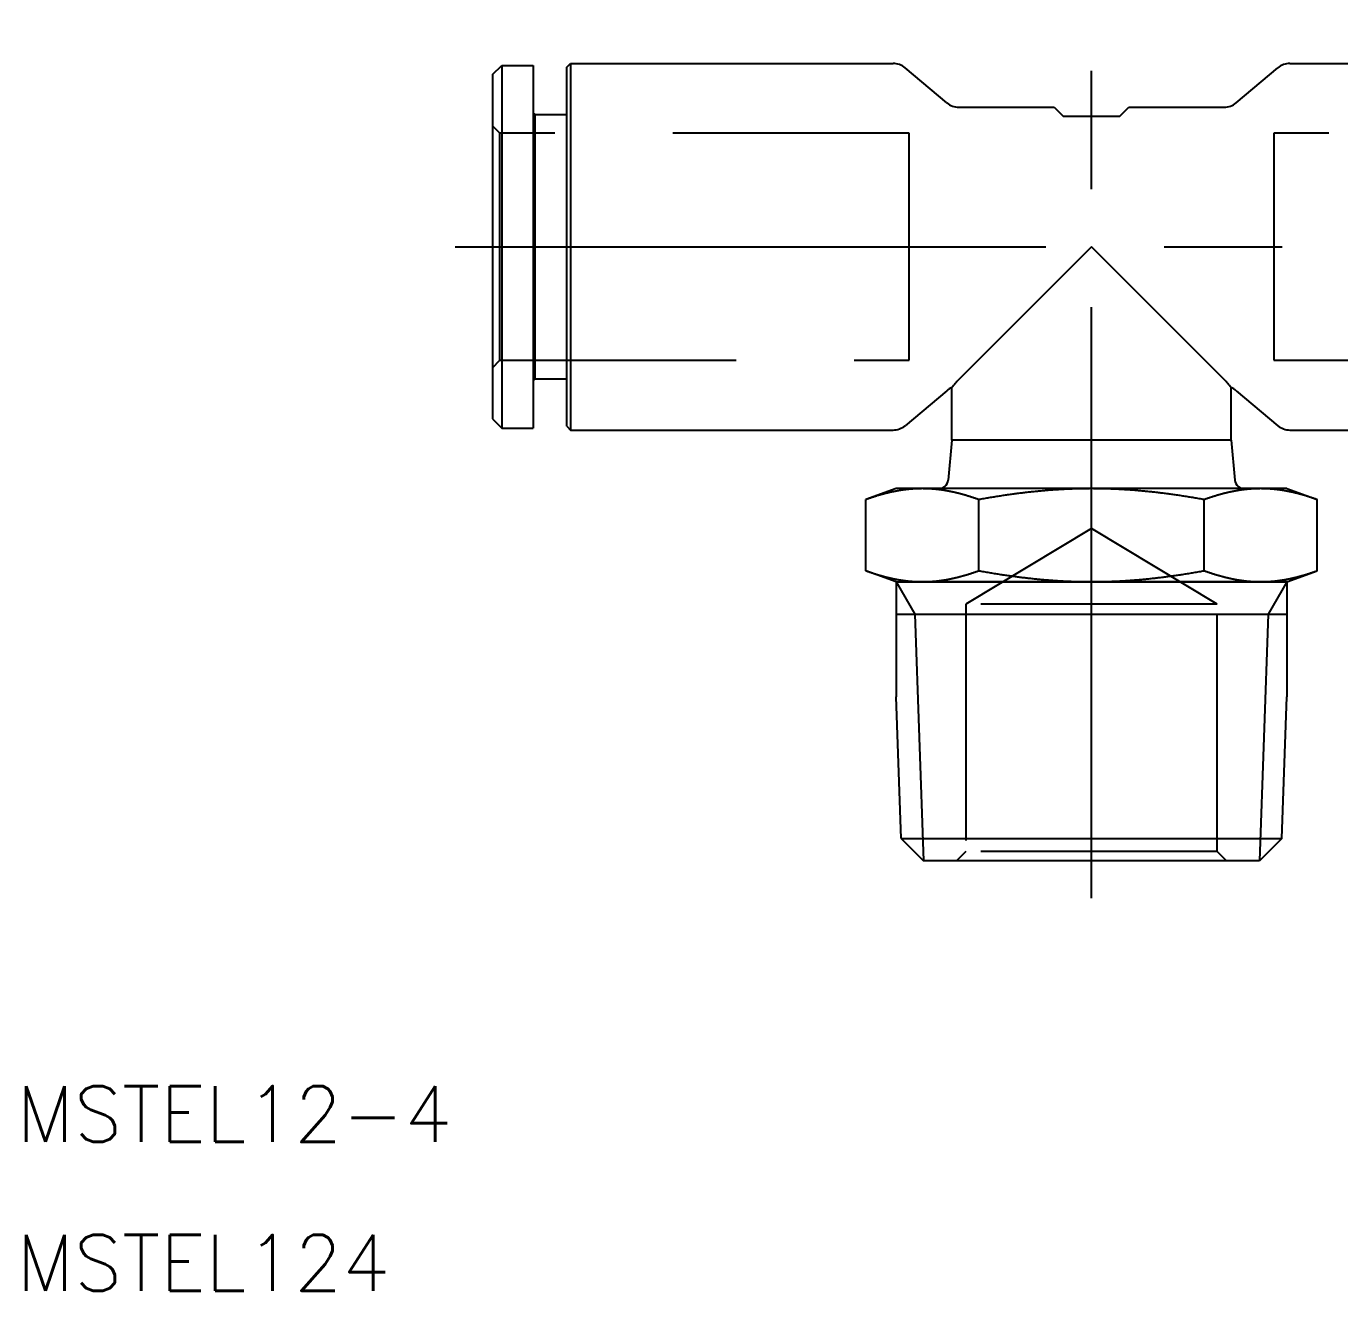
# Model space of a CAD drawing. Extents: x -57 to 65, y -56 to 12.
# Drawn here: x -57.3 to 13.3, y -56.1 to 11.8 of the extents above; entities that cross this region are included whole.
import ezdxf

# ---------------------------------------------------------------- set-up
doc = ezdxf.new("R2010")
doc.units = 0
doc.linetypes.add('CENTER', pattern=[50.8, 31.75, -6.35, 6.35, -6.35])
doc.linetypes.add('DASHED', pattern=[19.05, 12.7, -6.35])
doc.layers.get('0').update_dxf_attribs({"linetype": 'CONTINUOUS'})
doc.layers.add('CENTER', color=1, linetype='CENTER')
doc.styles.get("Standard").update_dxf_attribs({"font": 'txt.shx', "height": 3, "bigfont": 'bigfont.shx'})

msp = doc.modelspace()

# ---------------------------------------------------------------- linework, layer by layer
at = {"color": 7, "linetype": 'CONTINUOUS'}
for p, q in [((-32.2, 9.25), (-31.7, 9.75)), ((-32.2, 9.25), (-32.2, -9.25)), ((-31.7, 9.75), (-31.7, -9.75)), ((-31.7, 9.75), (-30, 9.75)), ((-30, 9.75), (-30, -9.75)), ((-28.2, 9.65), (-28, 9.85)), ((-28.2, -9.65), (-28.2, 9.65)), ((-28, 9.85), (-28, -9.85)), ((-28, 9.85), (-10.664032, 9.85)), ((-7.778839, 7.734026), (-10.021161, 9.615974)), ((7.778839, 7.734026), (10.021161, 9.615974)), ((10.664032, 9.85), (28, 9.85)), ((-29.9, 7.1), (-30, 7.2)), ((-29.9, -7.1), (-29.9, 7.1)), ((-29.9, 7.1), (-28.2, 7.1)), ((-7.135968, 7.5), (-2, 7.5)), ((-2, 7.5), (-1.5, 7)), ((1.5, 7), (2, 7.5)), ((2, 7.5), (7.135968, 7.5)), ((1.5, 7), (-1.5, 7)), ((0, 0), (-7.135968, -7.135968)), ((7.135968, -7.135968), (0, 0)), ((-29.9, -7.1), (-30, -7.2)), ((-29.9, -7.1), (-28.2, -7.1)), ((-7.778839, -7.734026), (-10.021161, -9.615974)), ((-7.5, -10.4), (-7.5, -7.568614)), ((7.5, -10.4), (7.5, -7.568614)), ((7.778839, -7.734026), (10.021161, -9.615974)), ((-32.2, -9.25), (-31.7, -9.75)), ((-31.7, -9.75), (-30, -9.75)), ((-28.2, -9.65), (-28, -9.85)), ((-28, -9.85), (-10.664032, -9.85)), ((10.664032, -9.85), (28, -9.85)), ((-7.5, -10.4), (-7.706525, -12.547856)), ((7.5, -10.4), (-7.5, -10.4)), ((7.5, -10.4), (7.706525, -12.547856)), ((-10.5, -13), (-12.124356, -13.591217)), ((-9.093267, -13), (-10.5, -13)), ((0, -13), (-9.093267, -13)), ((9.093267, -13), (0, -13)), ((10.5, -13), (9.093267, -13)), ((10.5, -13), (12.124356, -13.591217)), ((-12.124356, -17.408783), (-12.124356, -13.591217)), ((-6.062178, -17.408783), (-6.062178, -13.591217)), ((6.062178, -17.408783), (6.062178, -13.591217)), ((12.124356, -17.408783), (12.124356, -13.591217)), ((-10.5, -18), (-12.124356, -17.408783)), ((10.5, -18), (12.124356, -17.408783)), ((-10.5, -18), (-9.093267, -18)), ((-10.5, -18), (-10.5, -24.195684)), ((10.5, -18), (-10.283643, -18)), ((-9.093267, -18), (0, -18)), ((0, -18), (9.093267, -18)), ((9.093267, -18), (10.5, -18)), ((10.5, -18), (10.5, -24.195684)), ((-10.5, -19.743345), (10.5, -19.743345)), ((-10.234593, -31.795954), (-10.5, -24.195684)), ((10.234593, -31.795954), (10.5, -24.195684)), ((-10.234593, -31.795954), (10.234593, -31.795954)), ((-10.234593, -31.795954), (-9.030547, -33)), ((10.234593, -31.795954), (9.030547, -33)), ((9.030547, -33), (-9.030547, -33))]:
    msp.add_line(p, q, dxfattribs=at)
at = {"color": 3, "linetype": 'DASHED'}
for p, q in [((-31.8, 6.1), (-32.2, 6.5)), ((-9.8, 6.1), (-31.8, 6.1)), ((-31.8, -6.1), (-31.8, 6.1)), ((-9.8, -6.1), (-9.8, 6.1)), ((31.8, 6.1), (9.8, 6.1)), ((9.8, 6.1), (9.8, -6.1)), ((-32.2, -6.5), (-31.8, -6.1)), ((-31.8, -6.1), (-9.8, -6.1)), ((9.8, -6.1), (31.8, -6.1)), ((0, -15.144191), (-6.75, -19.2)), ((6.75, -19.2), (0, -15.144191)), ((-6.75, -19.2), (-6.75, -32.5)), ((6.75, -19.2), (-6.75, -19.2)), ((6.75, -32.5), (6.75, -19.2)), ((-6.75, -32.5), (-7.25, -33)), ((6.75, -32.5), (-6.75, -32.5)), ((7.25, -33), (6.75, -32.5))]:
    msp.add_line(p, q, dxfattribs=at)
at = {"color": 3, "linetype": 'CONTINUOUS'}
for p, q in [((-10.5, -18), (-9.493479, -19.743345)), ((10.5, -18), (9.493479, -19.743345)), ((-9.493479, -19.743345), (-9.030547, -33)), ((9.493479, -19.743345), (9.030547, -33))]:
    msp.add_line(p, q, dxfattribs=at)
at = {"color": 7}
for points in [[(-9.09327, -13, 0), (-9.12439, -13.0001, 0), (-9.15548, -13.0003, 0), (-9.18654, -13.0006, 0), (-9.21757, -13.0011, 0), (-9.24858, -13.0017, 0), (-9.27956, -13.0024, 0), (-9.31051, -13.0033, 0), (-9.34145, -13.0043, 0), (-9.37236, -13.0054, 0), (-9.40326, -13.0067, 0), (-9.43413, -13.008, 0), (-9.46499, -13.0096, 0), (-9.49584, -13.0112, 0), (-9.52668, -13.013, 0), (-9.5575, -13.0149, 0), (-9.58832, -13.017, 0), (-9.61912, -13.0191, 0), (-9.64992, -13.0214, 0), (-9.68072, -13.0239, 0), (-9.71151, -13.0264, 0), (-9.7423, -13.0291, 0), (-9.7731, -13.0319, 0), (-9.80389, -13.0349, 0), (-9.83469, -13.0379, 0), (-9.86549, -13.0411, 0), (-9.89629, -13.0444, 0), (-9.92711, -13.0479, 0), (-9.95793, -13.0515, 0), (-9.98877, -13.0552, 0), (-10.0196, -13.059, 0), (-10.0505, -13.063, 0), (-10.0814, -13.0671, 0), (-10.1122, -13.0713, 0), (-10.1432, -13.0757, 0), (-10.1741, -13.0801, 0), (-10.205, -13.0848, 0), (-10.236, -13.0895, 0), (-10.267, -13.0943, 0), (-10.298, -13.0993, 0), (-10.3291, -13.1045, 0), (-10.3602, -13.1097, 0), (-10.3913, -13.1151, 0), (-10.4224, -13.1206, 0), (-10.4536, -13.1262, 0), (-10.4848, -13.132, 0), (-10.5161, -13.1379, 0), (-10.5474, -13.1439, 0), (-10.5787, -13.15, 0), (-10.61, -13.1563, 0), (-10.6415, -13.1627, 0), (-10.6729, -13.1692, 0), (-10.7044, -13.1759, 0), (-10.736, -13.1827, 0), (-10.7675, -13.1896, 0), (-10.7992, -13.1967, 0), (-10.8309, -13.2039, 0), (-10.8626, -13.2112, 0), (-10.8944, -13.2187, 0), (-10.9263, -13.2262, 0), (-10.9582, -13.234, 0), (-10.9902, -13.2418, 0), (-11.0222, -13.2498, 0), (-11.0543, -13.2579, 0), (-11.0865, -13.2662, 0), (-11.1187, -13.2746, 0), (-11.151, -13.2831, 0), (-11.1834, -13.2917, 0), (-11.2158, -13.3005, 0), (-11.2483, -13.3095, 0), (-11.2809, -13.3185, 0), (-11.3136, -13.3277, 0), (-11.3463, -13.3371, 0), (-11.3791, -13.3465, 0), (-11.412, -13.3562, 0), (-11.445, -13.3659, 0), (-11.478, -13.3758, 0), (-11.5112, -13.3858, 0), (-11.5444, -13.396, 0), (-11.5777, -13.4063, 0), (-11.6112, -13.4168, 0), (-11.6447, -13.4274, 0), (-11.6783, -13.4381, 0), (-11.7119, -13.449, 0), (-11.7457, -13.4601, 0), (-11.7796, -13.4712, 0), (-11.8136, -13.4826, 0), (-11.8477, -13.494, 0), (-11.8819, -13.5057, 0), (-11.9162, -13.5174, 0), (-11.9506, -13.5294, 0), (-11.9851, -13.5414, 0), (-12.0198, -13.5536, 0), (-12.0545, -13.566, 0), (-12.0894, -13.5785, 0), (-12.1244, -13.5912, 0)], [(-6.06218, -13.5912, 0), (-6.09716, -13.5785, 0), (-6.13202, -13.566, 0), (-6.16677, -13.5536, 0), (-6.2014, -13.5414, 0), (-6.23592, -13.5294, 0), (-6.27033, -13.5174, 0), (-6.30463, -13.5057, 0), (-6.33883, -13.494, 0), (-6.37292, -13.4826, 0), (-6.40691, -13.4712, 0), (-6.4408, -13.4601, 0), (-6.47459, -13.449, 0), (-6.50828, -13.4381, 0), (-6.54188, -13.4274, 0), (-6.57538, -13.4168, 0), (-6.60879, -13.4063, 0), (-6.64211, -13.396, 0), (-6.67534, -13.3858, 0), (-6.70848, -13.3758, 0), (-6.74154, -13.3659, 0), (-6.77452, -13.3562, 0), (-6.80741, -13.3465, 0), (-6.84022, -13.3371, 0), (-6.87296, -13.3277, 0), (-6.90562, -13.3185, 0), (-6.9382, -13.3095, 0), (-6.97071, -13.3005, 0), (-7.00314, -13.2917, 0), (-7.03551, -13.2831, 0), (-7.06781, -13.2746, 0), (-7.10004, -13.2662, 0), (-7.1322, -13.2579, 0), (-7.1643, -13.2498, 0), (-7.19634, -13.2418, 0), (-7.22832, -13.234, 0), (-7.26024, -13.2262, 0), (-7.29209, -13.2187, 0), (-7.3239, -13.2112, 0), (-7.35565, -13.2039, 0), (-7.38734, -13.1967, 0), (-7.41899, -13.1896, 0), (-7.45058, -13.1827, 0), (-7.48213, -13.1759, 0), (-7.51362, -13.1692, 0), (-7.54508, -13.1627, 0), (-7.57649, -13.1563, 0), (-7.60785, -13.15, 0), (-7.63918, -13.1439, 0), (-7.67046, -13.1379, 0), (-7.70171, -13.132, 0), (-7.73292, -13.1262, 0), (-7.7641, -13.1206, 0), (-7.79525, -13.1151, 0), (-7.82636, -13.1097, 0), (-7.85744, -13.1045, 0), (-7.88849, -13.0993, 0), (-7.91952, -13.0943, 0), (-7.95052, -13.0895, 0), (-7.98149, -13.0848, 0), (-8.01244, -13.0801, 0), (-8.04338, -13.0757, 0), (-8.07429, -13.0713, 0), (-8.10518, -13.0671, 0), (-8.13606, -13.063, 0), (-8.16692, -13.059, 0), (-8.19776, -13.0552, 0), (-8.2286, -13.0515, 0), (-8.25942, -13.0479, 0), (-8.29024, -13.0444, 0), (-8.32105, -13.0411, 0), (-8.35185, -13.0379, 0), (-8.38264, -13.0349, 0), (-8.41344, -13.0319, 0), (-8.44423, -13.0291, 0), (-8.47502, -13.0264, 0), (-8.50581, -13.0239, 0), (-8.53661, -13.0214, 0), (-8.56741, -13.0191, 0), (-8.59822, -13.017, 0), (-8.62903, -13.0149, 0), (-8.65986, -13.013, 0), (-8.69069, -13.0112, 0), (-8.72154, -13.0096, 0), (-8.7524, -13.008, 0), (-8.78328, -13.0067, 0), (-8.81417, -13.0054, 0), (-8.84509, -13.0043, 0), (-8.87602, -13.0033, 0), (-8.90698, -13.0024, 0), (-8.93796, -13.0017, 0), (-8.96896, -13.0011, 0), (-8.99999, -13.0006, 0), (-9.03105, -13.0003, 0), (-9.06214, -13.0001, 0), (-9.09327, -13, 0)], [(0, -13, 0), (-0.062246, -13.0001, 0), (-0.124428, -13.0003, 0), (-0.186549, -13.0006, 0), (-0.248613, -13.0011, 0), (-0.310623, -13.0017, 0), (-0.372582, -13.0024, 0), (-0.434494, -13.0033, 0), (-0.496361, -13.0043, 0), (-0.558188, -13.0054, 0), (-0.619977, -13.0067, 0), (-0.681731, -13.008, 0), (-0.743454, -13.0096, 0), (-0.805149, -13.0112, 0), (-0.866819, -13.013, 0), (-0.928467, -13.0149, 0), (-0.990097, -13.017, 0), (-1.05171, -13.0191, 0), (-1.11331, -13.0214, 0), (-1.17491, -13.0239, 0), (-1.23649, -13.0264, 0), (-1.29808, -13.0291, 0), (-1.35966, -13.0319, 0), (-1.42125, -13.0349, 0), (-1.48284, -13.0379, 0), (-1.54444, -13.0411, 0), (-1.60606, -13.0444, 0), (-1.66769, -13.0479, 0), (-1.72933, -13.0515, 0), (-1.791, -13.0552, 0), (-1.8527, -13.059, 0), (-1.91442, -13.063, 0), (-1.97617, -13.0671, 0), (-2.03796, -13.0713, 0), (-2.09978, -13.0757, 0), (-2.16164, -13.0801, 0), (-2.22355, -13.0848, 0), (-2.2855, -13.0895, 0), (-2.3475, -13.0943, 0), (-2.40955, -13.0993, 0), (-2.47166, -13.1045, 0), (-2.53382, -13.1097, 0), (-2.59604, -13.1151, 0), (-2.65833, -13.1206, 0), (-2.72068, -13.1262, 0), (-2.78311, -13.132, 0), (-2.8456, -13.1379, 0), (-2.90818, -13.1439, 0), (-2.97083, -13.15, 0), (-3.03356, -13.1563, 0), (-3.09638, -13.1627, 0), (-3.15929, -13.1692, 0), (-3.22228, -13.1759, 0), (-3.28537, -13.1827, 0), (-3.34856, -13.1896, 0), (-3.41185, -13.1967, 0), (-3.47524, -13.2039, 0), (-3.53874, -13.2112, 0), (-3.60234, -13.2187, 0), (-3.66606, -13.2262, 0), (-3.7299, -13.234, 0), (-3.79385, -13.2418, 0), (-3.85793, -13.2498, 0), (-3.92213, -13.2579, 0), (-3.98646, -13.2662, 0), (-4.05092, -13.2746, 0), (-4.11551, -13.2831, 0), (-4.18024, -13.2917, 0), (-4.24512, -13.3005, 0), (-4.31013, -13.3095, 0), (-4.3753, -13.3185, 0), (-4.44061, -13.3277, 0), (-4.50608, -13.3371, 0), (-4.57171, -13.3465, 0), (-4.6375, -13.3562, 0), (-4.70345, -13.3659, 0), (-4.76957, -13.3758, 0), (-4.83586, -13.3858, 0), (-4.90232, -13.396, 0), (-4.96896, -13.4063, 0), (-5.03578, -13.4168, 0), (-5.10278, -13.4274, 0), (-5.16998, -13.4381, 0), (-5.23736, -13.449, 0), (-5.30494, -13.4601, 0), (-5.37271, -13.4712, 0), (-5.44069, -13.4826, 0), (-5.50888, -13.494, 0), (-5.57727, -13.5057, 0), (-5.64587, -13.5174, 0), (-5.7147, -13.5294, 0), (-5.78374, -13.5414, 0), (-5.853, -13.5536, 0), (-5.9225, -13.566, 0), (-5.99222, -13.5785, 0), (-6.06218, -13.5912, 0)], [(6.06218, -13.5912, 0), (5.99222, -13.5785, 0), (5.9225, -13.566, 0), (5.853, -13.5536, 0), (5.78374, -13.5414, 0), (5.7147, -13.5294, 0), (5.64587, -13.5174, 0), (5.57727, -13.5057, 0), (5.50888, -13.494, 0), (5.44069, -13.4826, 0), (5.37271, -13.4712, 0), (5.30494, -13.4601, 0), (5.23736, -13.449, 0), (5.16998, -13.4381, 0), (5.10278, -13.4274, 0), (5.03578, -13.4168, 0), (4.96896, -13.4063, 0), (4.90232, -13.396, 0), (4.83586, -13.3858, 0), (4.76957, -13.3758, 0), (4.70345, -13.3659, 0), (4.6375, -13.3562, 0), (4.57171, -13.3465, 0), (4.50608, -13.3371, 0), (4.44061, -13.3277, 0), (4.3753, -13.3185, 0), (4.31013, -13.3095, 0), (4.24512, -13.3005, 0), (4.18024, -13.2917, 0), (4.11551, -13.2831, 0), (4.05092, -13.2746, 0), (3.98646, -13.2662, 0), (3.92213, -13.2579, 0), (3.85793, -13.2498, 0), (3.79385, -13.2418, 0), (3.7299, -13.234, 0), (3.66606, -13.2262, 0), (3.60234, -13.2187, 0), (3.53874, -13.2112, 0), (3.47524, -13.2039, 0), (3.41185, -13.1967, 0), (3.34856, -13.1896, 0), (3.28537, -13.1827, 0), (3.22228, -13.1759, 0), (3.15929, -13.1692, 0), (3.09638, -13.1627, 0), (3.03356, -13.1563, 0), (2.97083, -13.15, 0), (2.90818, -13.1439, 0), (2.8456, -13.1379, 0), (2.78311, -13.132, 0), (2.72068, -13.1262, 0), (2.65833, -13.1206, 0), (2.59604, -13.1151, 0), (2.53382, -13.1097, 0), (2.47166, -13.1045, 0), (2.40955, -13.0993, 0), (2.3475, -13.0943, 0), (2.2855, -13.0895, 0), (2.22355, -13.0848, 0), (2.16164, -13.0801, 0), (2.09978, -13.0757, 0), (2.03796, -13.0713, 0), (1.97617, -13.0671, 0), (1.91442, -13.063, 0), (1.8527, -13.059, 0), (1.791, -13.0552, 0), (1.72933, -13.0515, 0), (1.66769, -13.0479, 0), (1.60606, -13.0444, 0), (1.54444, -13.0411, 0), (1.48284, -13.0379, 0), (1.42125, -13.0349, 0), (1.35966, -13.0319, 0), (1.29808, -13.0291, 0), (1.23649, -13.0264, 0), (1.17491, -13.0239, 0), (1.11331, -13.0214, 0), (1.05171, -13.0191, 0), (0.990097, -13.017, 0), (0.928467, -13.0149, 0), (0.866819, -13.013, 0), (0.805149, -13.0112, 0), (0.743454, -13.0096, 0), (0.681731, -13.008, 0), (0.619977, -13.0067, 0), (0.558188, -13.0054, 0), (0.496361, -13.0043, 0), (0.434494, -13.0033, 0), (0.372582, -13.0024, 0), (0.310623, -13.0017, 0), (0.248613, -13.0011, 0), (0.186549, -13.0006, 0), (0.124428, -13.0003, 0), (0.062246, -13.0001, 0), (0, -13, 0)], [(9.09327, -13, 0), (9.06214, -13.0001, 0), (9.03105, -13.0003, 0), (8.99999, -13.0006, 0), (8.96896, -13.0011, 0), (8.93796, -13.0017, 0), (8.90698, -13.0024, 0), (8.87602, -13.0033, 0), (8.84509, -13.0043, 0), (8.81417, -13.0054, 0), (8.78328, -13.0067, 0), (8.7524, -13.008, 0), (8.72154, -13.0096, 0), (8.69069, -13.0112, 0), (8.65986, -13.013, 0), (8.62903, -13.0149, 0), (8.59822, -13.017, 0), (8.56741, -13.0191, 0), (8.53661, -13.0214, 0), (8.50581, -13.0239, 0), (8.47502, -13.0264, 0), (8.44423, -13.0291, 0), (8.41344, -13.0319, 0), (8.38264, -13.0349, 0), (8.35185, -13.0379, 0), (8.32105, -13.0411, 0), (8.29024, -13.0444, 0), (8.25942, -13.0479, 0), (8.2286, -13.0515, 0), (8.19776, -13.0552, 0), (8.16692, -13.059, 0), (8.13606, -13.063, 0), (8.10518, -13.0671, 0), (8.07429, -13.0713, 0), (8.04338, -13.0757, 0), (8.01244, -13.0801, 0), (7.98149, -13.0848, 0), (7.95052, -13.0895, 0), (7.91952, -13.0943, 0), (7.88849, -13.0993, 0), (7.85744, -13.1045, 0), (7.82636, -13.1097, 0), (7.79525, -13.1151, 0), (7.7641, -13.1206, 0), (7.73292, -13.1262, 0), (7.70171, -13.132, 0), (7.67046, -13.1379, 0), (7.63918, -13.1439, 0), (7.60785, -13.15, 0), (7.57649, -13.1563, 0), (7.54508, -13.1627, 0), (7.51362, -13.1692, 0), (7.48213, -13.1759, 0), (7.45058, -13.1827, 0), (7.41899, -13.1896, 0), (7.38734, -13.1967, 0), (7.35565, -13.2039, 0), (7.3239, -13.2112, 0), (7.29209, -13.2187, 0), (7.26024, -13.2262, 0), (7.22832, -13.234, 0), (7.19634, -13.2418, 0), (7.1643, -13.2498, 0), (7.1322, -13.2579, 0), (7.10004, -13.2662, 0), (7.06781, -13.2746, 0), (7.03551, -13.2831, 0), (7.00314, -13.2917, 0), (6.97071, -13.3005, 0), (6.9382, -13.3095, 0), (6.90562, -13.3185, 0), (6.87296, -13.3277, 0), (6.84022, -13.3371, 0), (6.80741, -13.3465, 0), (6.77452, -13.3562, 0), (6.74154, -13.3659, 0), (6.70848, -13.3758, 0), (6.67534, -13.3858, 0), (6.64211, -13.396, 0), (6.60879, -13.4063, 0), (6.57538, -13.4168, 0), (6.54188, -13.4274, 0), (6.50828, -13.4381, 0), (6.47459, -13.449, 0), (6.4408, -13.4601, 0), (6.40691, -13.4712, 0), (6.37292, -13.4826, 0), (6.33883, -13.494, 0), (6.30463, -13.5057, 0), (6.27033, -13.5174, 0), (6.23592, -13.5294, 0), (6.2014, -13.5414, 0), (6.16677, -13.5536, 0), (6.13202, -13.566, 0), (6.09716, -13.5785, 0), (6.06218, -13.5912, 0)], [(12.1244, -13.5912, 0), (12.0894, -13.5785, 0), (12.0545, -13.566, 0), (12.0198, -13.5536, 0), (11.9851, -13.5414, 0), (11.9506, -13.5294, 0), (11.9162, -13.5174, 0), (11.8819, -13.5057, 0), (11.8477, -13.494, 0), (11.8136, -13.4826, 0), (11.7796, -13.4712, 0), (11.7457, -13.4601, 0), (11.7119, -13.449, 0), (11.6783, -13.4381, 0), (11.6447, -13.4274, 0), (11.6112, -13.4168, 0), (11.5777, -13.4063, 0), (11.5444, -13.396, 0), (11.5112, -13.3858, 0), (11.478, -13.3758, 0), (11.445, -13.3659, 0), (11.412, -13.3562, 0), (11.3791, -13.3465, 0), (11.3463, -13.3371, 0), (11.3136, -13.3277, 0), (11.2809, -13.3185, 0), (11.2483, -13.3095, 0), (11.2158, -13.3005, 0), (11.1834, -13.2917, 0), (11.151, -13.2831, 0), (11.1187, -13.2746, 0), (11.0865, -13.2662, 0), (11.0543, -13.2579, 0), (11.0222, -13.2498, 0), (10.9902, -13.2418, 0), (10.9582, -13.234, 0), (10.9263, -13.2262, 0), (10.8944, -13.2187, 0), (10.8626, -13.2112, 0), (10.8309, -13.2039, 0), (10.7992, -13.1967, 0), (10.7675, -13.1896, 0), (10.736, -13.1827, 0), (10.7044, -13.1759, 0), (10.6729, -13.1692, 0), (10.6415, -13.1627, 0), (10.61, -13.1563, 0), (10.5787, -13.15, 0), (10.5474, -13.1439, 0), (10.5161, -13.1379, 0), (10.4848, -13.132, 0), (10.4536, -13.1262, 0), (10.4224, -13.1206, 0), (10.3913, -13.1151, 0), (10.3602, -13.1097, 0), (10.3291, -13.1045, 0), (10.298, -13.0993, 0), (10.267, -13.0943, 0), (10.236, -13.0895, 0), (10.205, -13.0848, 0), (10.1741, -13.0801, 0), (10.1432, -13.0757, 0), (10.1122, -13.0713, 0), (10.0814, -13.0671, 0), (10.0505, -13.063, 0), (10.0196, -13.059, 0), (9.98877, -13.0552, 0), (9.95793, -13.0515, 0), (9.92711, -13.0479, 0), (9.89629, -13.0444, 0), (9.86549, -13.0411, 0), (9.83469, -13.0379, 0), (9.80389, -13.0349, 0), (9.7731, -13.0319, 0), (9.7423, -13.0291, 0), (9.71151, -13.0264, 0), (9.68072, -13.0239, 0), (9.64992, -13.0214, 0), (9.61912, -13.0191, 0), (9.58832, -13.017, 0), (9.5575, -13.0149, 0), (9.52668, -13.013, 0), (9.49584, -13.0112, 0), (9.46499, -13.0096, 0), (9.43413, -13.008, 0), (9.40326, -13.0067, 0), (9.37236, -13.0054, 0), (9.34145, -13.0043, 0), (9.31051, -13.0033, 0), (9.27956, -13.0024, 0), (9.24858, -13.0017, 0), (9.21757, -13.0011, 0), (9.18654, -13.0006, 0), (9.15548, -13.0003, 0), (9.12439, -13.0001, 0), (9.09327, -13, 0)], [(-12.1244, -17.4088, 0), (-12.0891, -17.4216, 0), (-12.0539, -17.4342, 0), (-12.0189, -17.4467, 0), (-11.9839, -17.459, 0), (-11.9491, -17.4712, 0), (-11.9145, -17.4832, 0), (-11.8799, -17.495, 0), (-11.8455, -17.5067, 0), (-11.8111, -17.5183, 0), (-11.7769, -17.5297, 0), (-11.7428, -17.5409, 0), (-11.7088, -17.552, 0), (-11.6749, -17.5629, 0), (-11.6411, -17.5737, 0), (-11.6074, -17.5844, 0), (-11.5738, -17.5949, 0), (-11.5403, -17.6053, 0), (-11.5069, -17.6155, 0), (-11.4735, -17.6256, 0), (-11.4403, -17.6355, 0), (-11.4072, -17.6453, 0), (-11.3741, -17.6549, 0), (-11.3412, -17.6644, 0), (-11.3083, -17.6738, 0), (-11.2755, -17.683, 0), (-11.2428, -17.6921, 0), (-11.2102, -17.701, 0), (-11.1777, -17.7098, 0), (-11.1452, -17.7185, 0), (-11.1128, -17.727, 0), (-11.0805, -17.7354, 0), (-11.0482, -17.7436, 0), (-11.016, -17.7518, 0), (-10.9839, -17.7597, 0), (-10.9519, -17.7676, 0), (-10.9199, -17.7753, 0), (-10.888, -17.7829, 0), (-10.8562, -17.7903, 0), (-10.8244, -17.7976, 0), (-10.7926, -17.8048, 0), (-10.761, -17.8118, 0), (-10.7293, -17.8187, 0), (-10.6978, -17.8255, 0), (-10.6663, -17.8321, 0), (-10.6348, -17.8387, 0), (-10.6034, -17.845, 0), (-10.572, -17.8513, 0), (-10.5407, -17.8574, 0), (-10.5094, -17.8634, 0), (-10.4782, -17.8693, 0), (-10.447, -17.875, 0), (-10.4159, -17.8806, 0), (-10.3848, -17.8861, 0), (-10.3537, -17.8914, 0), (-10.3227, -17.8966, 0), (-10.2917, -17.9017, 0), (-10.2607, -17.9067, 0), (-10.2298, -17.9115, 0), (-10.1989, -17.9162, 0), (-10.168, -17.9207, 0), (-10.1371, -17.9252, 0), (-10.1063, -17.9295, 0), (-10.0755, -17.9337, 0), (-10.0447, -17.9377, 0), (-10.014, -17.9417, 0), (-9.98322, -17.9455, 0), (-9.9525, -17.9492, 0), (-9.92179, -17.9527, 0), (-9.8911, -17.9561, 0), (-9.86042, -17.9594, 0), (-9.82976, -17.9626, 0), (-9.7991, -17.9656, 0), (-9.76845, -17.9685, 0), (-9.73781, -17.9713, 0), (-9.70718, -17.974, 0), (-9.67655, -17.9765, 0), (-9.64592, -17.9789, 0), (-9.61529, -17.9812, 0), (-9.58466, -17.9833, 0), (-9.55403, -17.9853, 0), (-9.5234, -17.9872, 0), (-9.49276, -17.989, 0), (-9.46211, -17.9906, 0), (-9.43146, -17.9921, 0), (-9.40079, -17.9934, 0), (-9.37012, -17.9947, 0), (-9.33943, -17.9958, 0), (-9.30873, -17.9968, 0), (-9.27801, -17.9976, 0), (-9.24727, -17.9984, 0), (-9.21652, -17.9989, 0), (-9.18574, -17.9994, 0), (-9.15494, -17.9997, 0), (-9.12412, -17.9999, 0), (-9.09327, -18, 0)], [(-9.09327, -18, 0), (-9.06242, -17.9999, 0), (-9.03159, -17.9997, 0), (-9.0008, -17.9994, 0), (-8.97002, -17.9989, 0), (-8.93926, -17.9984, 0), (-8.90853, -17.9976, 0), (-8.87781, -17.9968, 0), (-8.8471, -17.9958, 0), (-8.81642, -17.9947, 0), (-8.78574, -17.9934, 0), (-8.75508, -17.9921, 0), (-8.72442, -17.9906, 0), (-8.69378, -17.989, 0), (-8.66314, -17.9872, 0), (-8.6325, -17.9853, 0), (-8.60187, -17.9833, 0), (-8.57124, -17.9812, 0), (-8.54062, -17.9789, 0), (-8.50999, -17.9765, 0), (-8.47936, -17.974, 0), (-8.44872, -17.9713, 0), (-8.41808, -17.9685, 0), (-8.38743, -17.9656, 0), (-8.35678, -17.9626, 0), (-8.32611, -17.9594, 0), (-8.29543, -17.9561, 0), (-8.26474, -17.9527, 0), (-8.23403, -17.9492, 0), (-8.20331, -17.9455, 0), (-8.17257, -17.9417, 0), (-8.14181, -17.9377, 0), (-8.11103, -17.9337, 0), (-8.08023, -17.9295, 0), (-8.0494, -17.9252, 0), (-8.01855, -17.9207, 0), (-7.98768, -17.9162, 0), (-7.95677, -17.9115, 0), (-7.92583, -17.9067, 0), (-7.89487, -17.9017, 0), (-7.86387, -17.8966, 0), (-7.83283, -17.8914, 0), (-7.80176, -17.8861, 0), (-7.77066, -17.8806, 0), (-7.73951, -17.875, 0), (-7.70832, -17.8693, 0), (-7.6771, -17.8634, 0), (-7.64582, -17.8574, 0), (-7.61451, -17.8513, 0), (-7.58315, -17.845, 0), (-7.55173, -17.8387, 0), (-7.52027, -17.8321, 0), (-7.48876, -17.8255, 0), (-7.4572, -17.8187, 0), (-7.42558, -17.8118, 0), (-7.3939, -17.8048, 0), (-7.36217, -17.7976, 0), (-7.33038, -17.7903, 0), (-7.29853, -17.7829, 0), (-7.26662, -17.7753, 0), (-7.23464, -17.7676, 0), (-7.2026, -17.7597, 0), (-7.17049, -17.7518, 0), (-7.13831, -17.7436, 0), (-7.10606, -17.7354, 0), (-7.07374, -17.727, 0), (-7.04134, -17.7185, 0), (-7.00888, -17.7098, 0), (-6.97633, -17.701, 0), (-6.94371, -17.6921, 0), (-6.911, -17.683, 0), (-6.87821, -17.6738, 0), (-6.84534, -17.6644, 0), (-6.81239, -17.6549, 0), (-6.77935, -17.6453, 0), (-6.74622, -17.6355, 0), (-6.71299, -17.6256, 0), (-6.67968, -17.6155, 0), (-6.64627, -17.6053, 0), (-6.61277, -17.5949, 0), (-6.57917, -17.5844, 0), (-6.54547, -17.5737, 0), (-6.51167, -17.5629, 0), (-6.47776, -17.552, 0), (-6.44375, -17.5409, 0), (-6.40963, -17.5297, 0), (-6.37541, -17.5183, 0), (-6.34107, -17.5067, 0), (-6.30663, -17.495, 0), (-6.27206, -17.4832, 0), (-6.23738, -17.4712, 0), (-6.20259, -17.459, 0), (-6.16767, -17.4467, 0), (-6.13263, -17.4342, 0), (-6.09747, -17.4216, 0), (-6.06218, -17.4088, 0)], [(-6.06218, -17.4088, 0), (-5.9916, -17.4216, 0), (-5.92127, -17.4342, 0), (-5.85119, -17.4467, 0), (-5.78136, -17.459, 0), (-5.71176, -17.4712, 0), (-5.64241, -17.4832, 0), (-5.57328, -17.495, 0), (-5.50439, -17.5067, 0), (-5.43572, -17.5183, 0), (-5.36727, -17.5297, 0), (-5.29903, -17.5409, 0), (-5.23101, -17.552, 0), (-5.1632, -17.5629, 0), (-5.0956, -17.5737, 0), (-5.0282, -17.5844, 0), (-4.961, -17.5949, 0), (-4.89399, -17.6053, 0), (-4.82717, -17.6155, 0), (-4.76055, -17.6256, 0), (-4.6941, -17.6355, 0), (-4.62784, -17.6453, 0), (-4.56176, -17.6549, 0), (-4.49584, -17.6644, 0), (-4.4301, -17.6738, 0), (-4.36453, -17.683, 0), (-4.29912, -17.6921, 0), (-4.23387, -17.701, 0), (-4.16878, -17.7098, 0), (-4.10384, -17.7185, 0), (-4.03906, -17.727, 0), (-3.97441, -17.7354, 0), (-3.90992, -17.7436, 0), (-3.84556, -17.7518, 0), (-3.78134, -17.7597, 0), (-3.71726, -17.7676, 0), (-3.6533, -17.7753, 0), (-3.58947, -17.7829, 0), (-3.52577, -17.7903, 0), (-3.46219, -17.7976, 0), (-3.39873, -17.8048, 0), (-3.33538, -17.8118, 0), (-3.27214, -17.8187, 0), (-3.20901, -17.8255, 0), (-3.14599, -17.8321, 0), (-3.08306, -17.8387, 0), (-3.02024, -17.845, 0), (-2.95752, -17.8513, 0), (-2.89488, -17.8574, 0), (-2.83234, -17.8634, 0), (-2.76988, -17.8693, 0), (-2.70751, -17.875, 0), (-2.64522, -17.8806, 0), (-2.58301, -17.8861, 0), (-2.52087, -17.8914, 0), (-2.4588, -17.8966, 0), (-2.3968, -17.9017, 0), (-2.33487, -17.9067, 0), (-2.27299, -17.9115, 0), (-2.21118, -17.9162, 0), (-2.14943, -17.9207, 0), (-2.08773, -17.9252, 0), (-2.02607, -17.9295, 0), (-1.96447, -17.9337, 0), (-1.90291, -17.9377, 0), (-1.84139, -17.9417, 0), (-1.77991, -17.9455, 0), (-1.71847, -17.9492, 0), (-1.65705, -17.9527, 0), (-1.59567, -17.9561, 0), (-1.53431, -17.9594, 0), (-1.47298, -17.9626, 0), (-1.41167, -17.9656, 0), (-1.35037, -17.9685, 0), (-1.28909, -17.9713, 0), (-1.22782, -17.974, 0), (-1.16656, -17.9765, 0), (-1.1053, -17.9789, 0), (-1.04404, -17.9812, 0), (-0.982787, -17.9833, 0), (-0.921526, -17.9853, 0), (-0.860258, -17.9872, 0), (-0.79898, -17.989, 0), (-0.737688, -17.9906, 0), (-0.67638, -17.9921, 0), (-0.615052, -17.9934, 0), (-0.553701, -17.9947, 0), (-0.492325, -17.9958, 0), (-0.430919, -17.9968, 0), (-0.369481, -17.9976, 0), (-0.308008, -17.9984, 0), (-0.246497, -17.9989, 0), (-0.184943, -17.9994, 0), (-0.123345, -17.9997, 0), (-0.061698, -17.9999, 0), (0, -18, 0)], [(0, -18, 0), (0.061698, -17.9999, 0), (0.123345, -17.9997, 0), (0.184943, -17.9994, 0), (0.246497, -17.9989, 0), (0.308008, -17.9984, 0), (0.369481, -17.9976, 0), (0.430919, -17.9968, 0), (0.492325, -17.9958, 0), (0.553701, -17.9947, 0), (0.615052, -17.9934, 0), (0.67638, -17.9921, 0), (0.737688, -17.9906, 0), (0.79898, -17.989, 0), (0.860258, -17.9872, 0), (0.921526, -17.9853, 0), (0.982787, -17.9833, 0), (1.04404, -17.9812, 0), (1.1053, -17.9789, 0), (1.16656, -17.9765, 0), (1.22782, -17.974, 0), (1.28909, -17.9713, 0), (1.35037, -17.9685, 0), (1.41167, -17.9656, 0), (1.47298, -17.9626, 0), (1.53431, -17.9594, 0), (1.59567, -17.9561, 0), (1.65705, -17.9527, 0), (1.71847, -17.9492, 0), (1.77991, -17.9455, 0), (1.84139, -17.9417, 0), (1.90291, -17.9377, 0), (1.96447, -17.9337, 0), (2.02607, -17.9295, 0), (2.08773, -17.9252, 0), (2.14943, -17.9207, 0), (2.21118, -17.9162, 0), (2.27299, -17.9115, 0), (2.33487, -17.9067, 0), (2.3968, -17.9017, 0), (2.4588, -17.8966, 0), (2.52087, -17.8914, 0), (2.58301, -17.8861, 0), (2.64522, -17.8806, 0), (2.70751, -17.875, 0), (2.76988, -17.8693, 0), (2.83234, -17.8634, 0), (2.89488, -17.8574, 0), (2.95752, -17.8513, 0), (3.02024, -17.845, 0), (3.08306, -17.8387, 0), (3.14599, -17.8321, 0), (3.20901, -17.8255, 0), (3.27214, -17.8187, 0), (3.33538, -17.8118, 0), (3.39873, -17.8048, 0), (3.46219, -17.7976, 0), (3.52577, -17.7903, 0), (3.58947, -17.7829, 0), (3.6533, -17.7753, 0), (3.71726, -17.7676, 0), (3.78134, -17.7597, 0), (3.84556, -17.7518, 0), (3.90992, -17.7436, 0), (3.97441, -17.7354, 0), (4.03906, -17.727, 0), (4.10384, -17.7185, 0), (4.16878, -17.7098, 0), (4.23387, -17.701, 0), (4.29912, -17.6921, 0), (4.36453, -17.683, 0), (4.4301, -17.6738, 0), (4.49584, -17.6644, 0), (4.56176, -17.6549, 0), (4.62784, -17.6453, 0), (4.6941, -17.6355, 0), (4.76055, -17.6256, 0), (4.82717, -17.6155, 0), (4.89399, -17.6053, 0), (4.961, -17.5949, 0), (5.0282, -17.5844, 0), (5.0956, -17.5737, 0), (5.1632, -17.5629, 0), (5.23101, -17.552, 0), (5.29903, -17.5409, 0), (5.36727, -17.5297, 0), (5.43572, -17.5183, 0), (5.50439, -17.5067, 0), (5.57328, -17.495, 0), (5.64241, -17.4832, 0), (5.71176, -17.4712, 0), (5.78136, -17.459, 0), (5.85119, -17.4467, 0), (5.92127, -17.4342, 0), (5.9916, -17.4216, 0), (6.06218, -17.4088, 0)], [(6.06218, -17.4088, 0), (6.09747, -17.4216, 0), (6.13263, -17.4342, 0), (6.16767, -17.4467, 0), (6.20259, -17.459, 0), (6.23738, -17.4712, 0), (6.27206, -17.4832, 0), (6.30663, -17.495, 0), (6.34107, -17.5067, 0), (6.37541, -17.5183, 0), (6.40963, -17.5297, 0), (6.44375, -17.5409, 0), (6.47776, -17.552, 0), (6.51167, -17.5629, 0), (6.54547, -17.5737, 0), (6.57917, -17.5844, 0), (6.61277, -17.5949, 0), (6.64627, -17.6053, 0), (6.67968, -17.6155, 0), (6.71299, -17.6256, 0), (6.74622, -17.6355, 0), (6.77935, -17.6453, 0), (6.81239, -17.6549, 0), (6.84534, -17.6644, 0), (6.87821, -17.6738, 0), (6.911, -17.683, 0), (6.94371, -17.6921, 0), (6.97633, -17.701, 0), (7.00888, -17.7098, 0), (7.04134, -17.7185, 0), (7.07374, -17.727, 0), (7.10606, -17.7354, 0), (7.13831, -17.7436, 0), (7.17049, -17.7518, 0), (7.2026, -17.7597, 0), (7.23464, -17.7676, 0), (7.26662, -17.7753, 0), (7.29853, -17.7829, 0), (7.33038, -17.7903, 0), (7.36217, -17.7976, 0), (7.3939, -17.8048, 0), (7.42558, -17.8118, 0), (7.4572, -17.8187, 0), (7.48876, -17.8255, 0), (7.52027, -17.8321, 0), (7.55173, -17.8387, 0), (7.58315, -17.845, 0), (7.61451, -17.8513, 0), (7.64582, -17.8574, 0), (7.6771, -17.8634, 0), (7.70832, -17.8693, 0), (7.73951, -17.875, 0), (7.77066, -17.8806, 0), (7.80176, -17.8861, 0), (7.83283, -17.8914, 0), (7.86387, -17.8966, 0), (7.89487, -17.9017, 0), (7.92583, -17.9067, 0), (7.95677, -17.9115, 0), (7.98768, -17.9162, 0), (8.01855, -17.9207, 0), (8.0494, -17.9252, 0), (8.08023, -17.9295, 0), (8.11103, -17.9337, 0), (8.14181, -17.9377, 0), (8.17257, -17.9417, 0), (8.20331, -17.9455, 0), (8.23403, -17.9492, 0), (8.26474, -17.9527, 0), (8.29543, -17.9561, 0), (8.32611, -17.9594, 0), (8.35678, -17.9626, 0), (8.38743, -17.9656, 0), (8.41808, -17.9685, 0), (8.44872, -17.9713, 0), (8.47936, -17.974, 0), (8.50999, -17.9765, 0), (8.54062, -17.9789, 0), (8.57124, -17.9812, 0), (8.60187, -17.9833, 0), (8.6325, -17.9853, 0), (8.66314, -17.9872, 0), (8.69378, -17.989, 0), (8.72442, -17.9906, 0), (8.75508, -17.9921, 0), (8.78574, -17.9934, 0), (8.81642, -17.9947, 0), (8.8471, -17.9958, 0), (8.87781, -17.9968, 0), (8.90853, -17.9976, 0), (8.93926, -17.9984, 0), (8.97002, -17.9989, 0), (9.0008, -17.9994, 0), (9.03159, -17.9997, 0), (9.06242, -17.9999, 0), (9.09327, -18, 0)], [(9.09327, -18, 0), (9.12412, -17.9999, 0), (9.15494, -17.9997, 0), (9.18574, -17.9994, 0), (9.21652, -17.9989, 0), (9.24727, -17.9984, 0), (9.27801, -17.9976, 0), (9.30873, -17.9968, 0), (9.33943, -17.9958, 0), (9.37012, -17.9947, 0), (9.40079, -17.9934, 0), (9.43146, -17.9921, 0), (9.46211, -17.9906, 0), (9.49276, -17.989, 0), (9.5234, -17.9872, 0), (9.55403, -17.9853, 0), (9.58466, -17.9833, 0), (9.61529, -17.9812, 0), (9.64592, -17.9789, 0), (9.67655, -17.9765, 0), (9.70718, -17.974, 0), (9.73781, -17.9713, 0), (9.76845, -17.9685, 0), (9.7991, -17.9656, 0), (9.82976, -17.9626, 0), (9.86042, -17.9594, 0), (9.8911, -17.9561, 0), (9.92179, -17.9527, 0), (9.9525, -17.9492, 0), (9.98322, -17.9455, 0), (10.014, -17.9417, 0), (10.0447, -17.9377, 0), (10.0755, -17.9337, 0), (10.1063, -17.9295, 0), (10.1371, -17.9252, 0), (10.168, -17.9207, 0), (10.1989, -17.9162, 0), (10.2298, -17.9115, 0), (10.2607, -17.9067, 0), (10.2917, -17.9017, 0), (10.3227, -17.8966, 0), (10.3537, -17.8914, 0), (10.3848, -17.8861, 0), (10.4159, -17.8806, 0), (10.447, -17.875, 0), (10.4782, -17.8693, 0), (10.5094, -17.8634, 0), (10.5407, -17.8574, 0), (10.572, -17.8513, 0), (10.6034, -17.845, 0), (10.6348, -17.8387, 0), (10.6663, -17.8321, 0), (10.6978, -17.8255, 0), (10.7293, -17.8187, 0), (10.761, -17.8118, 0), (10.7926, -17.8048, 0), (10.8244, -17.7976, 0), (10.8562, -17.7903, 0), (10.888, -17.7829, 0), (10.9199, -17.7753, 0), (10.9519, -17.7676, 0), (10.9839, -17.7597, 0), (11.016, -17.7518, 0), (11.0482, -17.7436, 0), (11.0805, -17.7354, 0), (11.1128, -17.727, 0), (11.1452, -17.7185, 0), (11.1777, -17.7098, 0), (11.2102, -17.701, 0), (11.2428, -17.6921, 0), (11.2755, -17.683, 0), (11.3083, -17.6738, 0), (11.3412, -17.6644, 0), (11.3741, -17.6549, 0), (11.4072, -17.6453, 0), (11.4403, -17.6355, 0), (11.4735, -17.6256, 0), (11.5069, -17.6155, 0), (11.5403, -17.6053, 0), (11.5738, -17.5949, 0), (11.6074, -17.5844, 0), (11.6411, -17.5737, 0), (11.6749, -17.5629, 0), (11.7088, -17.552, 0), (11.7428, -17.5409, 0), (11.7769, -17.5297, 0), (11.8111, -17.5183, 0), (11.8455, -17.5067, 0), (11.8799, -17.495, 0), (11.9145, -17.4832, 0), (11.9491, -17.4712, 0), (11.9839, -17.459, 0), (12.0189, -17.4467, 0), (12.0539, -17.4342, 0), (12.0891, -17.4216, 0), (12.1244, -17.4088, 0)]]:
    msp.add_polyline3d(points, dxfattribs=at)
at = {"color": 7, "linetype": 'CONTINUOUS'}
for centre, radius, start, end in [((-10.664032, 8.85), 1, 49.99374399, 90), ((10.664032, 8.85), 1, 90, 130.00625601), ((-7.135968, 8.5), 1, 229.99374399, 270), ((7.135968, 8.5), 1, 270, 310.00625601), ((-7.135968, -8.5), 1, 111.34802627, 130.00625601), ((-4.474587, -9.744752), 3.726755, 135.57180702, 144.27305676), ((4.462784, -9.754682), 3.742135, 35.74485899, 44.41027723), ((7.135968, -8.5), 1, 49.99374399, 68.65197373), ((-10.664032, -8.85), 1, 270, 310.00625601), ((10.664032, -8.85), 1, 229.99374399, 270), ((-8.204229, -12.5), 0.5, 270, 354.50767544), ((8.204229, -12.5), 0.5, 185.49232456, 270)]:
    msp.add_arc(centre, radius, start, end, dxfattribs=at)
at = {"layer": 'CENTER', "color": 1, "linetype": 'CENTER'}
for p, q in [((0, -35), (0, 11.85)), ((-34.2, 0), (34.2, 0))]:
    msp.add_line(p, q, dxfattribs=at)

# ---------------------------------------------------------------- texts
at = {"color": 7, "linetype": 'CONTINUOUS'}
for s, p in [('MSTEL12-4', (-57.766881, -48.105068)), ('MSTEL124', (-57.766881, -56.105068))]:
    msp.add_text(s, height=3, dxfattribs=at).set_placement(p)

doc.saveas('drawing.dxf')
